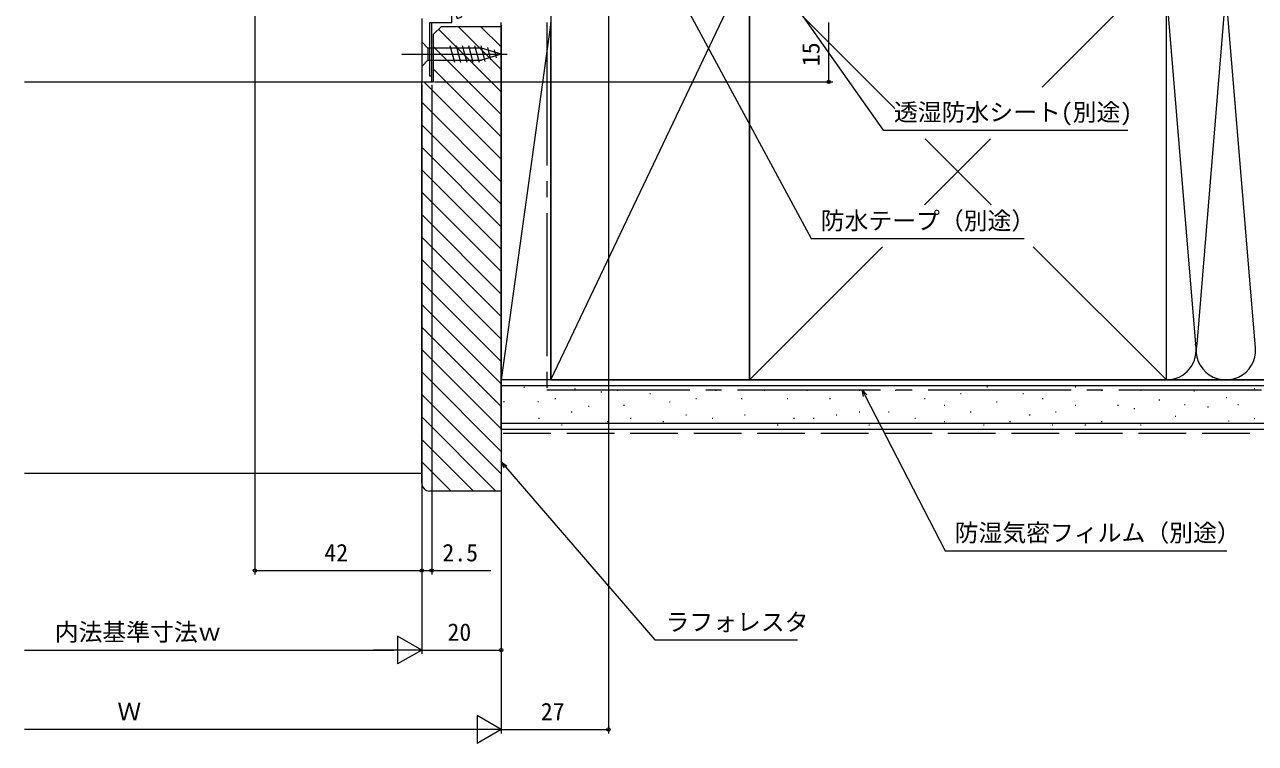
# Model space of a CAD drawing. Units: millimetres, scale not verified. Extents: x -693 to 693, y -1120 to 1122.
# Drawn here: x 55.6 to 365.5, y 450.3 to 631.2 of the extents above; entities that cross this region are included whole.
import ezdxf
from ezdxf.enums import TextEntityAlignment as Align

# ---------------------------------------------------------------- set-up
doc = ezdxf.new("R2010")
doc.units = ezdxf.units.MM
doc.header["$LTSCALE"] = 4
doc.linetypes.add('CHAIN2', pattern=[12, 9, -1, 1, -1])
doc.linetypes.add('DASHED3', pattern=[4, 3, -1])
for name, color, linetype, lineweight in [('0-2_YKK_ZWAK', 4, 'Continuous', 9), ('0-3_YKK_11', 2, 'Continuous', 9), ('0-4_YKK_12', 3, 'Continuous', 18), ('0-5_YKK_13', 3, 'Continuous', 9), ('0-8_YKK_A1', 6, 'Continuous', 9), ('0-9_YSS_KE', 7, 'Continuous', 9)]:
    doc.layers.add(name, color=color, linetype=linetype, lineweight=lineweight)
doc.styles.add('ＭＳ ゴシック', font='')
doc.styles.get('ＭＳ ゴシック').set_extended_font_data('MS Gothic')

msp = doc.modelspace()

# ---------------------------------------------------------------- linework, layer by layer
at = {"layer": '0-2_YKK_ZWAK'}
for p, q in [((155.571, 626.908), (155.571, 620.708)), ((155.571, 626.908), (157.121, 625.358)), ((170.655, 625.358), (157.121, 625.358)), ((157.121, 625.358), (157.121, 622.258)), ((163.864, 621.708), (162.739, 625.908)), ((165.417, 621.708), (164.292, 625.908)), ((166.97, 621.708), (165.845, 625.908)), ((168.523, 621.708), (167.398, 625.908)), ((170.076, 621.708), (168.951, 625.908)), ((171.56, 621.967), (170.504, 625.908)), ((175.571, 623.808), (170.655, 625.358)), ((175.571, 623.808), (170.655, 622.258)), ((172.992, 622.419), (172.178, 625.455)), ((174.424, 622.87), (173.874, 624.92)), ((155.571, 620.708), (157.121, 622.258)), ((157.121, 622.258), (170.655, 622.258))]:
    msp.add_line(p, q, dxfattribs=at)
at = {"layer": '0-2_YKK_ZWAK', "linetype": 'CHAIN2'}
msp.add_line((150.571, 623.808), (177.058, 623.808), dxfattribs=at)
at = {"layer": '0-3_YKK_11'}
msp.add_lwpolyline([(55.569, 616.807), (158.069, 616.807), (158.069, 631.807)], dxfattribs=at)
at = {"layer": '0-4_YKK_12'}
for p, q in [((238.069, 541.807), (238.069, 646.807)), ((428.069, 541.807), (175.569, 541.807)), ((175.569, 529.307), (175.569, 541.807)), ((428.069, 529.307), (175.569, 529.307))]:
    msp.add_line(p, q, dxfattribs=at)
at = {"layer": '0-4_YKK_12', "linetype": 'CHAIN2'}
for p, q in [((187.069, 631.807), (187.069, 539.307)), ((187.069, 539.307), (428.069, 539.307))]:
    msp.add_line(p, q, dxfattribs=at)
at = {"layer": '0-4_YKK_12'}
for points in [[(238.069, 646.807), (188.069, 646.807), (188.069, 541.807), (238.069, 541.807)], [(155.569, 515.806), (155.569, 616.806), (158.569, 616.806), (158.569, 628.806), (160.569, 630.806), (175.569, 630.806)], [(175.569, 630.806), (175.569, 513.806), (157.569, 513.806)]]:
    msp.add_lwpolyline(points, dxfattribs=at)
msp.add_lwpolyline([(343.069, 541.807), (343.069, 646.807), (238.069, 646.807), (238.069, 541.807)], close=True, dxfattribs=at)
msp.add_arc((157.569, 515.806), 2, 180.00001, 269.99999, dxfattribs=at)
at = {"layer": '0-5_YKK_13'}
for p, q in [((188.069, 541.807), (238.069, 646.807)), ((238.069, 646.807), (274.736, 610.14)), ((311.765, 615.504), (343.069, 646.807)), ((343.227, 637.776), (350.411, 550.839)), ((357.911, 637.776), (350.727, 550.839)), ((365.411, 550.839), (358.227, 637.776)), ((159.824, 630.062), (175.569, 614.316)), ((164.736, 630.807), (175.569, 619.973)), ((170.392, 630.807), (175.569, 625.63)), ((175.569, 541.807), (175.569, 631.807)), ((188.069, 631.807), (175.569, 541.807)), ((188.069, 541.807), (188.069, 631.807)), ((158.569, 625.66), (175.569, 608.66)), ((158.569, 620.003), (175.569, 603.003)), ((156.108, 616.807), (175.569, 597.346)), ((155.569, 611.689), (175.569, 591.689)), ((155.569, 606.032), (175.569, 586.032)), ((282.174, 585.913), (298.786, 602.525)), ((282.352, 602.525), (298.964, 585.913)), ((155.569, 600.375), (175.569, 580.375)), ((155.569, 594.718), (175.569, 574.718)), ((155.569, 589.062), (175.569, 569.062)), ((155.569, 583.405), (175.569, 563.405)), ((155.569, 577.748), (175.569, 557.748)), ((238.069, 541.807), (271.603, 575.341)), ((309.535, 575.341), (343.069, 541.807)), ((155.569, 572.091), (175.569, 552.091)), ((155.569, 566.434), (175.569, 546.434)), ((155.569, 560.777), (175.569, 540.777)), ((155.569, 555.12), (175.569, 535.12)), ((155.569, 549.464), (175.569, 529.464)), ((155.569, 543.807), (175.569, 523.807)), ((188.069, 541.807), (175.569, 541.807)), ((428.069, 540.307), (175.569, 540.307)), ((181.253, 539.978), (181.453, 539.978)), ((194.051, 539.588), (194.251, 539.588)), ((297.829, 540.066), (298.029, 540.066)), ((320.082, 540.066), (320.282, 540.066)), ((343.069, 541.807), (428.069, 541.807)), ((365.144, 539.675), (365.344, 539.675)), ((155.569, 538.15), (175.569, 518.15)), ((176.186, 536.359), (176.386, 536.359)), ((184.761, 536.359), (184.961, 536.359)), ((189.109, 537.093), (189.309, 537.093)), ((200.677, 538.808), (200.877, 538.808)), ((204.768, 539.242), (204.968, 539.242)), ((213.009, 538.417), (213.209, 538.417)), ((217.954, 536.269), (218.154, 536.269)), ((224.548, 537.093), (224.748, 537.093)), ((229.493, 539.242), (229.693, 539.242)), ((236.017, 537.093), (236.217, 537.093)), ((241.786, 539.242), (241.986, 539.242)), ((247.556, 537.093), (247.756, 537.093)), ((252.5, 539.242), (252.7, 539.242)), ((258.27, 537.093), (258.47, 537.093)), ((265.687, 539.242), (265.887, 539.242)), ((274.753, 539.242), (274.953, 539.242)), ((282.17, 537.093), (282.37, 537.093)), ((291.236, 538.417), (291.436, 538.417)), ((300.302, 536.269), (300.502, 536.269)), ((306.895, 538.417), (307.095, 538.417)), ((311.84, 537.093), (312.04, 537.093)), ((326.675, 539.242), (326.875, 539.242)), ((336.565, 539.242), (336.765, 539.242)), ((341.189, 536.753), (341.389, 536.753)), ((349.953, 539.09), (350.153, 539.09)), ((358.132, 537.338), (358.332, 537.338)), ((193.23, 533.797), (193.43, 533.797)), ((197.559, 535.19), (197.759, 535.19)), ((206.416, 535.445), (206.616, 535.445)), ((265.687, 533.797), (265.887, 533.797)), ((273.104, 533.797), (273.304, 533.797)), ((287.115, 535.445), (287.315, 535.445)), ((293.708, 533.797), (293.908, 533.797)), ((315.137, 533.797), (315.337, 533.797)), ((320.082, 535.445), (320.282, 535.445)), ((330.796, 535.445), (330.996, 535.445)), ((334.916, 534.621), (335.116, 534.621)), ((347.616, 535.585), (347.816, 535.585)), ((353.458, 535.001), (353.658, 535.001)), ((361.054, 535.585), (361.254, 535.585)), ((155.569, 532.493), (174.256, 513.806)), ((428.069, 530.807), (175.569, 530.807)), ((182.032, 530.903), (182.232, 530.903)), ((184.988, 532.148), (185.188, 532.148)), ((190.757, 530.5), (190.957, 530.5)), ((197.369, 530.903), (197.569, 530.903)), ((202.295, 531.324), (202.495, 531.324)), ((208.065, 532.148), (208.265, 532.148)), ((216.306, 531.324), (216.506, 531.324)), ((222.075, 532.973), (222.275, 532.973)), ((228.669, 532.148), (228.869, 532.148)), ((236.841, 532.973), (237.041, 532.973)), ((245.083, 530.5), (245.283, 530.5)), ((249.204, 532.148), (249.404, 532.148)), ((254.149, 532.148), (254.349, 532.148)), ((259.918, 532.973), (260.118, 532.973)), ((268.16, 530.5), (268.36, 530.5)), ((279.698, 532.148), (279.898, 532.148)), ((287.115, 531.324), (287.315, 531.324)), ((297.005, 530.5), (297.205, 530.5)), ((303.598, 531.324), (303.798, 531.324)), ((308.543, 532.973), (308.743, 532.973)), ((314.312, 530.5), (314.512, 530.5)), ((322.554, 530.5), (322.754, 530.5)), ((326.675, 531.324), (326.875, 531.324)), ((336.565, 530.5), (336.765, 530.5)), ((345.278, 532.663), (345.478, 532.663)), ((358.717, 531.495), (358.917, 531.495)), ((365.144, 532.079), (365.344, 532.079)), ((155.569, 526.836), (168.599, 513.806)), ((155.569, 521.179), (162.942, 513.806)), ((55.569, 518.307), (155.569, 518.307))]:
    msp.add_line(p, q, dxfattribs=at)
at = {"layer": '0-5_YKK_13', "linetype": 'DASHED3'}
msp.add_line((428.069, 528.307), (175.569, 528.307), dxfattribs=at)
at = {"layer": '0-5_YKK_13'}
for centre, start in [((343.069, 549.307), 270), ((358.069, 549.307), 168.21646)]:
    msp.add_arc(centre, 7.5, start, 11.78354, dxfattribs=at)
at = {"layer": '0-8_YKK_A1'}
for p, q in [((202.569, 658.107), (202.569, 452.806)), ((113.569, 635.507), (113.569, 492.806)), ((175.569, 631.107), (175.569, 472.806)), ((175.569, 631.107), (175.569, 452.806)), ((175.569, 631.107), (175.569, 452.806)), ((258.069, 616.807), (258.069, 631.807)), ((158.769, 616.807), (259.069, 616.807)), ((155.569, 616.107), (155.569, 492.806)), ((155.569, 616.107), (155.569, 472.806)), ((155.569, 616.107), (155.569, 472.806)), ((155.569, 616.107), (155.569, 492.806)), ((158.069, 616.107), (158.069, 492.806)), ((113.569, 493.806), (155.569, 493.806)), ((155.569, 473.806), (149.507, 477.306)), ((149.507, 477.306), (149.507, 470.306)), ((55.569, 473.806), (148.569, 473.806)), ((155.569, 473.806), (143.445, 473.806)), ((155.569, 473.806), (149.507, 470.306)), ((155.569, 473.806), (175.569, 473.806)), ((175.569, 453.806), (169.507, 457.306)), ((169.507, 457.306), (169.507, 450.306)), ((168.569, 453.806), (55.569, 453.806)), ((175.569, 453.806), (163.445, 453.806)), ((175.569, 453.806), (169.507, 450.306)), ((175.569, 453.806), (202.569, 453.806))]:
    msp.add_line(p, q, dxfattribs=at)
for points in [[(224.069, 672.335), (225.049, 670.946), (271.786, 604.691), (333.366, 604.691)], [(209.209, 659.807), (210.015, 658.311), (253.662, 577.366), (307.242, 577.366)], [(266.809, 537.588), (266.432, 539.307), (267.618, 538.007)], [(266.432, 539.307), (267.214, 537.798), (287.399, 498.806), (358.259, 498.806)], [(176.334, 519.603), (175.569, 521.188), (177.024, 520.198)], [(175.569, 521.188), (176.679, 519.9), (214.25, 476.332), (250.23, 476.332)], [(155.569, 493.806), (158.069, 493.806), (172.969, 493.806)]]:
    msp.add_lwpolyline(points, dxfattribs=at)
for centre in [(258.069, 616.807), (113.569, 493.806), (155.569, 493.806), (155.569, 493.806), (158.069, 493.806), (175.569, 473.806), (202.569, 453.806)]:
    msp.add_circle(centre, 0.425, dxfattribs=at)
at = {"layer": '0-9_YSS_KE'}
msp.add_lwpolyline([(155.569, 632.807), (155.569, 616.807), (158.069, 616.807), (158.069, 618.307), (157.569, 618.307), (157.569, 631.807), (163.169, 631.807), (163.169, 633.807), (164.169, 633.807), (164.527, 632.823), (165.655, 633.233), (165.313, 634.173), (166.569, 634.63), (166.569, 649.107), (166.069, 649.607)], dxfattribs=at)

# ---------------------------------------------------------------- texts
at = {"layer": '0-8_YKK_A1', "style": 'ＭＳ ゴシック'}
msp.add_text('15', height=4.399, rotation=90, dxfattribs=at).set_placement((257.069, 620.787), align=Align.BOTTOM_LEFT)
for s, p in [('透湿防水シート(別途)', (274.486, 605.691)), ('防水テープ（別途）', (256.042, 578.366)), ('防湿気密フィルム（別途）', (289.779, 499.806)), ('42', (131.049, 494.806)), ('2.5', (160.769, 494.806)), ('ラフォレスタ', (216.95, 477.332)), ('内法基準寸法ｗ', (63.154, 474.806)), ('20', (162.049, 474.806)), ('Ｗ', (78.926, 454.806)), ('27', (185.549, 454.806))]:
    msp.add_text(s, height=4.399, dxfattribs=at).set_placement(p, align=Align.BOTTOM_LEFT)

doc.saveas('drawing.dxf')
